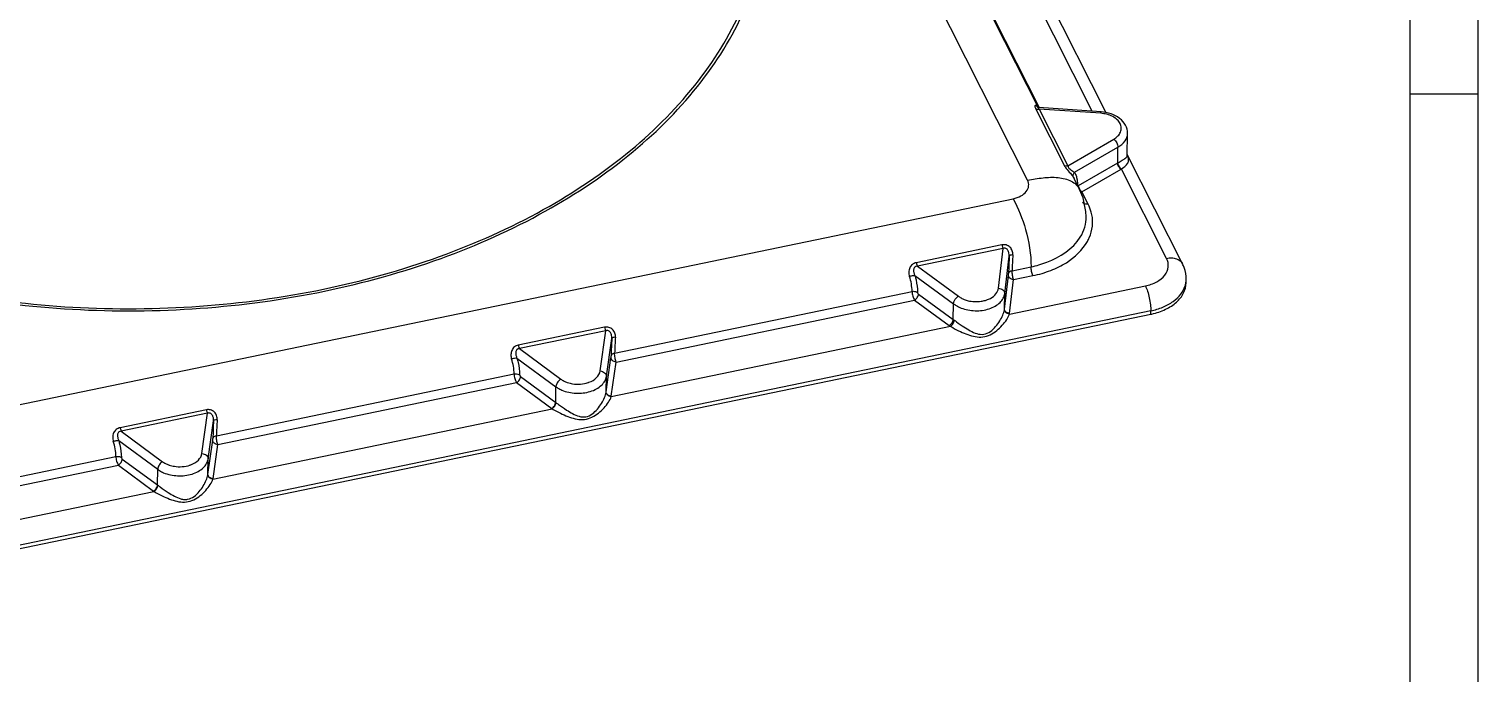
# Model space of a CAD drawing. Header units: millimetres. Extents: x 1713 to 2419, y 76 to 575.
# Drawn here: x 2239 to 2418.5, y 380.4 to 460.2 of the extents above; entities that cross this region are included whole.
import ezdxf

# ---------------------------------------------------------------- set-up
doc = ezdxf.new("R2010")
doc.units = ezdxf.units.MM
doc.header["$LTSCALE"] = 46.255
doc.layers.get('0').update_dxf_attribs({"linetype": 'CONTINUOUS'})
doc.layers.add('ECOVER_DXF_CONTINUOUS_LINE', color=7, linetype='CONTINUOUS')

msp = doc.modelspace()

# ---------------------------------------------------------------- linework, layer by layer
at = {"color": 7, "linetype": 'Continuous'}
for p, q in [((2418.536, 76.239), (2418.536, 575.199)), ((2410.136, 84.639), (2410.136, 566.799)), ((2418.536, 452.123), (2410.136, 452.123))]:
    msp.add_line(p, q, dxfattribs=at)
at = {"layer": 'ECOVER_DXF_CONTINUOUS_LINE', "color": 7, "linetype": 'Continuous'}
for p, q in [((2362.719, 441.48), (2307.938, 549.874)), ((2372.452, 449.849), (2358.685, 477.09)), ((2364.028, 450.513), (2352.096, 474.123)), ((2370.733, 450.038), (2357.974, 475.282)), ((2364.112, 450.617), (2353.077, 472.453)), ((2363.712, 450.355), (2367.262, 443.332)), ((2364.01, 450.517), (2363.956, 450.538)), ((2364.061, 450.405), (2363.964, 450.537)), ((2364.118, 450.497), (2364.01, 450.517)), ((2364.162, 450.519), (2364.112, 450.617)), ((2371.824, 449.962), (2364.121, 450.497)), ((2371.779, 449.769), (2364.145, 450.299)), ((2364.145, 450.299), (2367.694, 443.275)), ((2375.067, 444.525), (2375.114, 447.282)), ((2367.694, 443.275), (2373.396, 446.569)), ((2368.538, 442.46), (2373.921, 445.57)), ((2373.887, 443.632), (2373.921, 445.57)), ((2369.042, 440.833), (2373.887, 443.632)), ((2373.887, 443.632), (2373.931, 443.658)), ((2375.067, 444.526), (2375.067, 444.526)), ((2381.919, 431.117), (2375.069, 444.671)), ((2368.407, 441.834), (2368.48, 441.704)), ((2369.461, 440.034), (2374.307, 442.833)), ((2374.307, 442.833), (2374.358, 442.863)), ((2379.949, 431.802), (2374.359, 442.863)), ((2369.173, 440.333), (2368.48, 441.704)), ((2370.23, 438.512), (2369.461, 440.034)), ((2195.954, 404.995), (2360.947, 439.188)), ((2369.526, 438.757), (2369.526, 438.757)), ((2369.989, 436.959), (2369.954, 437.588)), ((2369.989, 436.959), (2369.989, 436.968)), ((2359.548, 433.467), (2348.922, 431.265)), ((2359.69, 433.035), (2349.064, 430.833)), ((2359.103, 428.097), (2359.69, 433.035)), ((2359.89, 427.443), (2360.443, 432.091)), ((2348.745, 429.674), (2353.545, 426.175)), ((2349.064, 430.833), (2354.158, 427.118)), ((2359.857, 425.506), (2360.354, 429.686)), ((2360.354, 429.686), (2360.37, 429.917)), ((2360.486, 424.983), (2360.984, 429.163)), ((2360.806, 430.264), (2363.147, 430.749)), ((2360.984, 429.163), (2363.389, 429.662)), ((2382.364, 428.755), (2382.371, 429.179)), ((2311.551, 420.056), (2348.408, 427.695)), ((2349.199, 427.382), (2353.511, 424.237)), ((2359.857, 425.506), (2359.89, 427.443)), ((2360.475, 424.901), (2377.312, 428.39)), ((2311.727, 418.955), (2348.717, 426.621)), ((2348.717, 426.621), (2353.023, 423.481)), ((2353.511, 424.237), (2353.545, 426.175)), ((2188.945, 385.699), (2377.981, 424.875)), ((2377.989, 425.299), (2188.953, 386.123)), ((2377.981, 424.875), (2377.989, 425.299)), ((2310.307, 423.262), (2299.616, 421.047)), ((2310.449, 422.83), (2299.758, 420.614)), ((2309.753, 417.846), (2310.449, 422.83)), ((2311.128, 414.674), (2353.153, 423.384)), ((2353.023, 423.481), (2353.153, 423.384)), ((2299.758, 420.614), (2304.882, 416.837)), ((2310.539, 417.185), (2311.196, 421.891)), ((2299.439, 419.454), (2304.277, 415.888)), ((2310.506, 415.248), (2311.098, 419.484)), ((2311.135, 414.72), (2311.727, 418.955)), ((2262.204, 409.83), (2299.096, 417.475)), ((2299.889, 417.161), (2304.244, 413.95)), ((2310.506, 415.248), (2310.539, 417.185)), ((2262.38, 408.729), (2299.405, 416.402)), ((2299.405, 416.402), (2303.759, 413.191)), ((2304.244, 413.95), (2304.277, 415.888)), ((2310.5, 415.21), (2310.506, 415.248)), ((2260.96, 413.036), (2250.269, 410.82)), ((2261.781, 404.448), (2303.807, 413.157)), ((2303.759, 413.191), (2303.807, 413.157)), ((2304.244, 413.95), (2304.284, 413.921)), ((2311.128, 414.674), (2311.135, 414.72)), ((2261.102, 412.603), (2250.411, 410.388)), ((2260.406, 407.62), (2261.102, 412.603)), ((2261.192, 406.959), (2261.85, 411.664)), ((2250.411, 410.388), (2255.535, 406.61)), ((2250.093, 409.227), (2254.93, 405.661)), ((2261.159, 405.022), (2261.751, 409.257)), ((2261.788, 404.493), (2262.38, 408.729)), ((2212.893, 399.61), (2249.75, 407.249)), ((2213.067, 398.509), (2250.058, 406.175)), ((2250.058, 406.175), (2254.413, 402.965)), ((2250.542, 406.934), (2254.897, 403.724)), ((2261.159, 405.022), (2261.192, 406.959)), ((2254.897, 403.724), (2254.93, 405.661)), ((2261.153, 404.983), (2261.159, 405.022)), ((2261.781, 404.448), (2261.788, 404.493)), ((2212.434, 394.221), (2254.46, 402.93)), ((2254.413, 402.965), (2254.46, 402.93)), ((2254.897, 403.724), (2254.937, 403.695))]:
    msp.add_line(p, q, dxfattribs=at)
msp.add_lwpolyline([(2369.954, 437.588), (2369.6, 439.302), (2369.174, 440.331)], dxfattribs=at)
for centre, radius, start, end in [((2365.039, 451.028), 1.488, 204.10343, 206.87021), ((2365.937, 441.09), 2.957, 12.80594, 14.60705), ((2370.067, 440.896), 1.033, 195.27569, 199.66817), ((2365.38, 436.541), 5.445, 330.99306, 336.41994), ((2438.997, 428.352), 78.643, 177.27525, 178.86005), ((2401.254, 429.44), 40.456, 176.0579, 178.83352), ((2342.425, 427.623), 5.983, 0.68112, 18.95589), ((2379.613, 429.228), 2.758, 350.30195, 358.99212), ((2379.519, 429.245), 2.854, 342.43594, 350.27672), ((2355.481, 428.634), 3.131, 231.78544, 235.21673), ((2355.442, 426.689), 3.12, 231.77363, 234.50757), ((2358.309, 425.69), 1.559, 350.61112, 353.20973), ((2358.663, 425.2), 1.836, 350.61112, 353.20973), ((2376.209, 433.429), 8.736, 281.70763, 282.64356), ((2347.3, 419.307), 35.757, 175.65577, 178.79932), ((2376.338, 418.379), 65.236, 176.91448, 178.82662), ((2293.061, 417.405), 6.036, 0.66533, 18.78033), ((2306.168, 418.453), 3.187, 233.60915, 235.39009), ((2306.832, 419.74), 3.509, 249.37454, 251.46216), ((2307.192, 419.63), 3.397, 288.50568, 290.18334), ((2326.991, 408.153), 65.236, 176.91448, 178.82662), ((2297.953, 409.081), 35.757, 175.65577, 178.79932), ((2243.714, 407.179), 6.036, 0.66533, 18.78033), ((2257.485, 409.514), 3.509, 249.37454, 251.46216), ((2257.845, 409.403), 3.397, 288.50568, 290.18334), ((2256.821, 408.227), 3.187, 233.60915, 235.39009)]:
    msp.add_arc(centre, radius, start, end, dxfattribs=at)
for points, knots in [([(2173.629, 462.167), (2175.355, 458.753), (2179.949, 452.1), (2189.222, 443.588), (2200.765, 436.417), (2214.145, 430.838), (2228.866, 427.04), (2244.383, 425.161), (2260.117, 425.271), (2275.48, 427.364), (2289.9, 431.366), (2302.842, 437.135), (2313.83, 444.474), (2322.448, 453.147), (2328.331, 462.88), (2331.154, 473.328), (2330.715, 483.996), (2328.337, 490.712), (2326.728, 493.895)], [0, 0, 0, 0, 0.0542656, 0.113327, 0.177425, 0.2460583, 0.318188, 0.3924186, 0.467159, 0.5407729, 0.6117251, 0.6787354, 0.740947, 0.798116, 0.850805, 0.9004905, 0.949404, 1, 1, 1, 1]), ([(2173.991, 462.25), (2175.708, 458.852), (2180.28, 452.231), (2189.509, 443.759), (2200.998, 436.622), (2214.315, 431.069), (2228.967, 427.289), (2244.411, 425.419), (2260.07, 425.528), (2275.36, 427.612), (2289.712, 431.595), (2302.594, 437.336), (2313.53, 444.641), (2322.107, 453.273), (2327.962, 462.96), (2330.772, 473.359), (2330.335, 483.976), (2327.969, 490.66), (2326.367, 493.829)], [0, 0, 0, 0, 0.0542656, 0.1133269, 0.1774249, 0.2460582, 0.3181879, 0.3924185, 0.467159, 0.5407729, 0.6117251, 0.6787355, 0.7409472, 0.7981161, 0.8508051, 0.9004905, 0.949404, 1, 1, 1, 1]), ([(2363.776, 450.71), (2363.748, 450.725), (2363.703, 450.744), (2363.647, 450.723), (2363.614, 450.668), (2363.626, 450.557), (2363.658, 450.472), (2363.681, 450.42)], [0, 0, 0, 0, 0.2148787, 0.2945329, 0.3785153, 0.6232445, 1, 1, 1, 1]), ([(2363.964, 450.537), (2363.948, 450.556), (2363.892, 450.621), (2363.828, 450.68), (2363.776, 450.71)], [0, 0, 0, 0, 0.2963681, 1, 1, 1, 1]), ([(2363.712, 450.355), (2363.731, 450.344), (2363.816, 450.3), (2363.913, 450.284), (2363.985, 450.283)], [0, 0, 0, 0, 0.2344577, 1, 1, 1, 1]), ([(2364.118, 450.497), (2364.099, 450.498), (2364.059, 450.5), (2364.035, 450.435), (2364.083, 450.369), (2364.12, 450.324), (2364.145, 450.299)], [0, 0, 0, 0, 0.2010165, 0.3570506, 0.6201668, 1, 1, 1, 1]), ([(2371.779, 449.769), (2371.783, 449.797), (2371.79, 449.844), (2371.802, 449.907), (2371.811, 449.939), (2371.819, 449.962), (2371.824, 449.962)], [0, 0, 0, 0, 0.417873, 0.7296162, 0.9232787, 1, 1, 1, 1]), ([(2373.396, 446.569), (2373.585, 446.678), (2373.919, 446.928), (2374.262, 447.423), (2374.365, 447.983), (2374.207, 448.535), (2373.821, 449.018), (2373.037, 449.551), (2372.291, 449.734), (2371.779, 449.769)], [0, 0, 0, 0, 0.1277701, 0.2406955, 0.3446158, 0.4501823, 0.5670541, 0.6994047, 1, 1, 1, 1]), ([(2375.114, 447.282), (2375.12, 447.636), (2374.925, 448.373), (2374.145, 449.222), (2373.066, 449.773), (2372.248, 449.932), (2371.824, 449.962)], [0, 0, 0, 0, 0.2288253, 0.4677753, 0.7254421, 1, 1, 1, 1]), ([(2373.921, 445.57), (2374.257, 445.764), (2374.839, 446.23), (2375.108, 446.951), (2375.114, 447.282)], [0, 0, 0, 0, 0.5398326, 1, 1, 1, 1]), ([(2373.396, 446.569), (2373.555, 446.452), (2373.795, 446.138), (2373.924, 445.758), (2373.921, 445.57)], [0, 0, 0, 0, 0.5116119, 1, 1, 1, 1]), ([(2374.307, 442.833), (2374.18, 442.926), (2373.988, 443.178), (2373.885, 443.482), (2373.887, 443.632)], [0, 0, 0, 0, 0.5116119, 1, 1, 1, 1]), ([(2374.359, 442.863), (2374.23, 442.955), (2374.034, 443.204), (2373.929, 443.508), (2373.931, 443.658)], [0, 0, 0, 0, 0.5125465, 1, 1, 1, 1]), ([(2373.931, 443.658), (2374.099, 443.759), (2374.394, 443.929), (2374.793, 444.157), (2375.064, 444.376), (2375.067, 444.526)], [0, 0, 0, 0, 0.4042958, 0.6893921, 1, 1, 1, 1]), ([(2374.359, 442.863), (2374.549, 443.004), (2374.861, 443.244), (2375.158, 443.608), (2375.239, 443.885), (2375.239, 444.177), (2375.155, 444.392), (2375.09, 444.539)], [0, 0, 0, 0, 0.3470183, 0.5773305, 0.6707618, 0.7641135, 1, 1, 1, 1]), ([(2362.719, 441.48), (2363.352, 441.611), (2364.602, 441.82), (2366.17, 441.88), (2367.347, 441.695), (2368.126, 441.416), (2368.766, 440.963), (2369.063, 440.55), (2369.173, 440.333)], [0, 0, 0, 0, 0.2773247, 0.5433648, 0.6687303, 0.7863437, 0.8957324, 1, 1, 1, 1]), ([(2367.262, 443.332), (2367.329, 443.198), (2367.565, 442.849), (2367.986, 442.383), (2368.294, 442.012), (2368.407, 441.834)], [0, 0, 0, 0, 0.2385398, 0.6645266, 1, 1, 1, 1]), ([(2367.262, 443.332), (2367.29, 443.314), (2367.426, 443.252), (2367.583, 443.252), (2367.694, 443.275)], [0, 0, 0, 0, 0.2286076, 1, 1, 1, 1]), ([(2367.694, 443.275), (2367.716, 443.064), (2368.062, 442.76), (2368.381, 442.556), (2368.538, 442.46)], [0, 0, 0, 0, 0.5363275, 1, 1, 1, 1]), ([(2368.357, 442.037), (2368.357, 442.074), (2368.373, 442.23), (2368.456, 442.374), (2368.538, 442.46)], [0, 0, 0, 0, 0.2375307, 1, 1, 1, 1]), ([(2368.538, 442.46), (2368.567, 442.414), (2368.678, 442.217), (2368.755, 442.002), (2368.798, 441.836)], [0, 0, 0, 0, 0.2397067, 1, 1, 1, 1]), ([(2368.82, 441.745), (2368.836, 441.677), (2368.891, 441.39), (2368.911, 441.098), (2368.914, 440.876)], [0, 0, 0, 0, 0.2394043, 1, 1, 1, 1]), ([(2360.947, 439.188), (2361.276, 439.256), (2361.878, 439.462), (2362.588, 440.009), (2362.934, 440.753), (2362.827, 441.265), (2362.719, 441.48)], [0, 0, 0, 0, 0.3015808, 0.5619078, 0.7841823, 1, 1, 1, 1]), ([(2368.914, 440.876), (2368.914, 440.862), (2368.919, 440.834), (2368.969, 440.8), (2369.016, 440.818), (2369.042, 440.833)], [0, 0, 0, 0, 0.2496867, 0.463038, 1, 1, 1, 1]), ([(2369.071, 440.624), (2369.066, 440.643), (2369.05, 440.711), (2369.041, 440.782), (2369.042, 440.833)], [0, 0, 0, 0, 0.2690053, 1, 1, 1, 1]), ([(2369.461, 440.034), (2369.422, 440.063), (2369.264, 440.206), (2369.15, 440.395), (2369.095, 440.549)], [0, 0, 0, 0, 0.231221, 1, 1, 1, 1]), ([(2360.947, 439.188), (2361.564, 437.967), (2362.687, 435.249), (2363.156, 432.309), (2363.147, 430.749)], [0, 0, 0, 0, 0.4670822, 1, 1, 1, 1]), ([(2369.735, 438.558), (2369.712, 438.569), (2369.628, 438.617), (2369.559, 438.693), (2369.527, 438.757)], [0, 0, 0, 0, 0.2623631, 1, 1, 1, 1]), ([(2370.23, 438.512), (2370.186, 438.503), (2370.02, 438.481), (2369.844, 438.504), (2369.735, 438.558)], [0, 0, 0, 0, 0.2695281, 1, 1, 1, 1]), ([(2370.689, 437.199), (2370.666, 437.311), (2370.559, 437.763), (2370.388, 438.2), (2370.23, 438.512)], [0, 0, 0, 0, 0.2456669, 1, 1, 1, 1]), ([(2369.252, 434.424), (2369.493, 434.809), (2369.874, 435.627), (2369.997, 436.524), (2369.989, 436.959)], [0, 0, 0, 0, 0.5109003, 1, 1, 1, 1]), ([(2370.37, 434.363), (2370.564, 434.808), (2370.827, 435.751), (2370.782, 436.731), (2370.689, 437.199)], [0, 0, 0, 0, 0.5041052, 1, 1, 1, 1]), ([(2360.893, 432.222), (2360.906, 432.397), (2360.857, 432.758), (2360.566, 433.22), (2360.09, 433.502), (2359.721, 433.503), (2359.548, 433.467)], [0, 0, 0, 0, 0.2489503, 0.4995921, 0.750403, 1, 1, 1, 1]), ([(2359.548, 433.467), (2359.557, 433.426), (2359.593, 433.278), (2359.641, 433.133), (2359.69, 433.035)], [0, 0, 0, 0, 0.2776702, 1, 1, 1, 1]), ([(2360.443, 432.091), (2360.45, 432.212), (2360.433, 432.458), (2360.311, 432.801), (2360.094, 433.039), (2359.856, 433.085), (2359.742, 433.056), (2359.69, 433.035)], [0, 0, 0, 0, 0.2547713, 0.5092075, 0.7600326, 0.8823521, 1, 1, 1, 1]), ([(2363.147, 430.749), (2363.812, 430.887), (2366.114, 431.535), (2368.334, 432.96), (2369.252, 434.424)], [0, 0, 0, 0, 0.2822239, 1, 1, 1, 1]), ([(2363.389, 429.662), (2364.14, 429.817), (2365.576, 430.232), (2368.025, 431.421), (2369.542, 432.818), (2370.142, 433.901)], [0, 0, 0, 0, 0.2819837, 0.5451169, 1, 1, 1, 1]), ([(2348.922, 431.265), (2348.75, 431.229), (2348.41, 431.082), (2348.083, 430.63), (2347.975, 430.094), (2348.027, 429.733), (2348.084, 429.567)], [0, 0, 0, 0, 0.2470279, 0.4980648, 0.7530081, 1, 1, 1, 1]), ([(2348.922, 431.265), (2348.931, 431.224), (2348.967, 431.076), (2349.015, 430.93), (2349.064, 430.833)], [0, 0, 0, 0, 0.2776702, 1, 1, 1, 1]), ([(2360.893, 432.222), (2360.788, 432.218), (2360.645, 432.203), (2360.495, 432.152), (2360.448, 432.111), (2360.443, 432.091)], [0, 0, 0, 0, 0.6559413, 0.8695324, 1, 1, 1, 1]), ([(2377.312, 428.39), (2377.802, 428.492), (2378.697, 428.799), (2379.754, 429.612), (2380.27, 430.719), (2380.11, 431.482), (2379.949, 431.802)], [0, 0, 0, 0, 0.3015772, 0.5619184, 0.7841846, 1, 1, 1, 1]), ([(2379.949, 431.802), (2380.156, 431.845), (2380.564, 431.883), (2381.144, 431.786), (2381.624, 431.533), (2381.846, 431.262), (2381.919, 431.117)], [0, 0, 0, 0, 0.2845125, 0.5453374, 0.7810169, 1, 1, 1, 1]), ([(2382.371, 429.179), (2382.38, 429.678), (2382.262, 430.356), (2381.995, 430.967), (2381.919, 431.117)], [0, 0, 0, 0, 0.7486465, 1, 1, 1, 1]), ([(2348.084, 429.567), (2348.2, 429.613), (2348.417, 429.673), (2348.647, 429.693), (2348.745, 429.674)], [0, 0, 0, 0, 0.554076, 1, 1, 1, 1]), ([(2349.064, 430.833), (2348.946, 430.829), (2348.69, 430.746), (2348.574, 430.373), (2348.613, 430.015), (2348.693, 429.783), (2348.745, 429.674)], [0, 0, 0, 0, 0.2465457, 0.4926234, 0.7459955, 1, 1, 1, 1]), ([(2348.745, 429.674), (2348.802, 429.493), (2348.99, 428.811), (2349.079, 428.102), (2349.083, 427.586)], [0, 0, 0, 0, 0.268809, 1, 1, 1, 1]), ([(2360.984, 429.163), (2360.824, 429.173), (2360.526, 429.265), (2360.352, 429.554), (2360.354, 429.686)], [0, 0, 0, 0, 0.5468583, 1, 1, 1, 1]), ([(2360.806, 430.264), (2360.698, 430.243), (2360.509, 430.176), (2360.38, 430.001), (2360.37, 429.917)], [0, 0, 0, 0, 0.5645452, 1, 1, 1, 1]), ([(2360.984, 429.163), (2360.921, 429.333), (2360.845, 429.7), (2360.804, 430.072), (2360.806, 430.264)], [0, 0, 0, 0, 0.4852806, 1, 1, 1, 1]), ([(2363.389, 429.662), (2363.307, 429.824), (2363.202, 430.187), (2363.146, 430.558), (2363.147, 430.749)], [0, 0, 0, 0, 0.48886, 1, 1, 1, 1]), ([(2348.408, 427.695), (2348.467, 427.707), (2348.696, 427.734), (2348.944, 427.683), (2349.083, 427.586)], [0, 0, 0, 0, 0.262823, 1, 1, 1, 1]), ([(2348.408, 427.695), (2348.408, 427.504), (2348.48, 427.132), (2348.616, 426.776), (2348.717, 426.621)], [0, 0, 0, 0, 0.507388, 1, 1, 1, 1]), ([(2348.717, 426.621), (2348.855, 426.701), (2349.073, 426.933), (2349.197, 427.233), (2349.199, 427.382)], [0, 0, 0, 0, 0.5160555, 1, 1, 1, 1]), ([(2349.083, 427.586), (2349.084, 427.567), (2349.1, 427.489), (2349.15, 427.418), (2349.199, 427.382)], [0, 0, 0, 0, 0.2344962, 1, 1, 1, 1]), ([(2354.482, 425.648), (2355.03, 425.433), (2356.215, 425.216), (2357.682, 425.409), (2358.706, 425.853), (2359.309, 426.294), (2359.73, 426.829), (2359.866, 427.242), (2359.89, 427.443)], [0, 0, 0, 0, 0.2773957, 0.5558242, 0.683981, 0.80024, 0.9044722, 1, 1, 1, 1]), ([(2358.106, 426.844), (2358.367, 426.984), (2358.822, 427.32), (2359.073, 427.846), (2359.103, 428.097)], [0, 0, 0, 0, 0.5402951, 1, 1, 1, 1]), ([(2359.103, 428.097), (2359.302, 428.085), (2359.6, 427.983), (2359.846, 427.697), (2359.891, 427.524), (2359.89, 427.443)], [0, 0, 0, 0, 0.540529, 0.781702, 1, 1, 1, 1]), ([(2377.312, 428.39), (2377.42, 428.177), (2377.607, 427.688), (2377.816, 426.904), (2377.955, 426.091), (2377.993, 425.551), (2377.989, 425.299)], [0, 0, 0, 0, 0.2245644, 0.4913469, 0.7626644, 1, 1, 1, 1]), ([(2377.989, 425.299), (2378.502, 425.405), (2379.472, 425.696), (2380.747, 426.386), (2381.716, 427.279), (2382.123, 428.014), (2382.24, 428.384)], [0, 0, 0, 0, 0.28711, 0.5510041, 0.7876048, 1, 1, 1, 1]), ([(2378.121, 424.905), (2378.708, 425.036), (2379.801, 425.4), (2381.18, 426.28), (2382.115, 427.42), (2382.357, 428.328), (2382.364, 428.756)], [0, 0, 0, 0, 0.2940928, 0.5583595, 0.7902599, 1, 1, 1, 1]), ([(2353.545, 426.175), (2353.545, 426.195), (2353.551, 426.282), (2353.572, 426.368), (2353.594, 426.431)], [0, 0, 0, 0, 0.231656, 1, 1, 1, 1]), ([(2353.594, 426.431), (2353.669, 426.646), (2353.852, 426.907), (2354.096, 427.083), (2354.158, 427.118)], [0, 0, 0, 0, 0.7606205, 1, 1, 1, 1]), ([(2353.695, 426.063), (2353.754, 426.022), (2354.003, 425.861), (2354.273, 425.73), (2354.482, 425.648)], [0, 0, 0, 0, 0.2406859, 1, 1, 1, 1]), ([(2354.158, 427.118), (2354.198, 427.086), (2354.367, 426.96), (2354.551, 426.856), (2354.696, 426.787)], [0, 0, 0, 0, 0.2402744, 1, 1, 1, 1]), ([(2354.696, 426.787), (2354.746, 426.764), (2354.956, 426.671), (2355.176, 426.6), (2355.344, 426.558)], [0, 0, 0, 0, 0.2435424, 1, 1, 1, 1]), ([(2355.344, 426.558), (2355.87, 426.427), (2356.614, 426.393), (2357.318, 426.544), (2357.488, 426.594)], [0, 0, 0, 0, 0.753842, 1, 1, 1, 1]), ([(2357.488, 426.594), (2357.543, 426.61), (2357.754, 426.678), (2357.96, 426.766), (2358.106, 426.844)], [0, 0, 0, 0, 0.2576746, 1, 1, 1, 1]), ([(2353.03, 423.476), (2353.161, 423.565), (2353.375, 423.792), (2353.509, 424.089), (2353.511, 424.237)], [0, 0, 0, 0, 0.5165725, 1, 1, 1, 1]), ([(2353.153, 423.384), (2353.29, 423.465), (2353.506, 423.699), (2353.628, 423.999), (2353.631, 424.148)], [0, 0, 0, 0, 0.5154326, 1, 1, 1, 1]), ([(2353.631, 424.148), (2353.723, 424.082), (2354.123, 423.792), (2354.524, 423.505), (2354.841, 423.297)], [0, 0, 0, 0, 0.2312118, 1, 1, 1, 1]), ([(2354.412, 422.72), (2354.707, 422.584), (2355.303, 422.337), (2356.226, 422.073), (2357.188, 422.012), (2358.114, 422.303), (2358.908, 422.838), (2359.589, 423.481), (2360.127, 424.165), (2360.395, 424.658), (2360.475, 424.901)], [0, 0, 0, 0, 0.132101, 0.2613324, 0.3887353, 0.5174466, 0.647244, 0.7750947, 0.8962941, 1, 1, 1, 1]), ([(2358.117, 422.747), (2358.355, 422.918), (2358.775, 423.331), (2359.278, 424.026), (2359.647, 424.728), (2359.809, 425.209), (2359.847, 425.436)], [0, 0, 0, 0, 0.2705562, 0.5369481, 0.7881589, 1, 1, 1, 1]), ([(2360.475, 424.901), (2360.315, 424.914), (2360.018, 425.013), (2359.844, 425.303), (2359.847, 425.436)], [0, 0, 0, 0, 0.5460233, 1, 1, 1, 1]), ([(2360.486, 424.983), (2360.327, 424.993), (2360.028, 425.085), (2359.854, 425.374), (2359.857, 425.506)], [0, 0, 0, 0, 0.5468431, 1, 1, 1, 1]), ([(2311.646, 422.016), (2311.659, 422.191), (2311.614, 422.552), (2311.325, 423.016), (2310.848, 423.298), (2310.479, 423.298), (2310.307, 423.262)], [0, 0, 0, 0, 0.2490363, 0.4996724, 0.7504273, 1, 1, 1, 1]), ([(2310.307, 423.262), (2310.316, 423.221), (2310.352, 423.074), (2310.4, 422.928), (2310.449, 422.83)], [0, 0, 0, 0, 0.2776702, 1, 1, 1, 1]), ([(2311.196, 421.891), (2311.205, 422.012), (2311.189, 422.257), (2311.071, 422.602), (2310.852, 422.839), (2310.614, 422.881), (2310.501, 422.851), (2310.449, 422.83)], [0, 0, 0, 0, 0.2550092, 0.5096529, 0.7603584, 0.8824713, 1, 1, 1, 1]), ([(2311.646, 422.016), (2311.541, 422.012), (2311.4, 421.999), (2311.25, 421.949), (2311.202, 421.911), (2311.196, 421.891)], [0, 0, 0, 0, 0.6542128, 0.8685193, 1, 1, 1, 1]), ([(2353.153, 423.384), (2353.25, 423.327), (2353.661, 423.092), (2354.083, 422.873), (2354.412, 422.72)], [0, 0, 0, 0, 0.2354224, 1, 1, 1, 1]), ([(2354.841, 423.297), (2355.095, 423.131), (2355.606, 422.818), (2356.41, 422.438), (2357.316, 422.306), (2357.875, 422.574), (2358.117, 422.747)], [0, 0, 0, 0, 0.2558778, 0.5045646, 0.7491468, 1, 1, 1, 1]), ([(2299.616, 421.047), (2299.444, 421.011), (2299.104, 420.863), (2298.778, 420.412), (2298.668, 419.876), (2298.719, 419.515), (2298.776, 419.348)], [0, 0, 0, 0, 0.2470011, 0.4980377, 0.7529783, 1, 1, 1, 1]), ([(2299.758, 420.614), (2299.641, 420.61), (2299.385, 420.526), (2299.27, 420.153), (2299.308, 419.796), (2299.387, 419.563), (2299.439, 419.454)], [0, 0, 0, 0, 0.2464063, 0.4925311, 0.7459297, 1, 1, 1, 1]), ([(2299.616, 421.047), (2299.625, 421.006), (2299.661, 420.858), (2299.709, 420.712), (2299.758, 420.614)], [0, 0, 0, 0, 0.2776702, 1, 1, 1, 1]), ([(2298.776, 419.348), (2298.892, 419.394), (2299.11, 419.454), (2299.341, 419.473), (2299.439, 419.454)], [0, 0, 0, 0, 0.5545567, 1, 1, 1, 1]), ([(2299.439, 419.454), (2299.496, 419.273), (2299.681, 418.59), (2299.77, 417.881), (2299.774, 417.365)], [0, 0, 0, 0, 0.2688131, 1, 1, 1, 1]), ([(2311.727, 418.955), (2311.567, 418.966), (2311.269, 419.061), (2311.095, 419.351), (2311.098, 419.484)], [0, 0, 0, 0, 0.5464925, 1, 1, 1, 1]), ([(2311.098, 419.484), (2311.1, 419.5), (2311.109, 419.577), (2311.114, 419.654), (2311.115, 419.715)], [0, 0, 0, 0, 0.2143363, 1, 1, 1, 1]), ([(2311.551, 420.056), (2311.444, 420.035), (2311.257, 419.97), (2311.127, 419.798), (2311.115, 419.715)], [0, 0, 0, 0, 0.5638298, 1, 1, 1, 1]), ([(2311.727, 418.955), (2311.665, 419.125), (2311.59, 419.493), (2311.549, 419.864), (2311.551, 420.056)], [0, 0, 0, 0, 0.4851678, 1, 1, 1, 1]), ([(2299.096, 417.475), (2299.156, 417.488), (2299.386, 417.515), (2299.634, 417.463), (2299.774, 417.365)], [0, 0, 0, 0, 0.2630365, 1, 1, 1, 1]), ([(2299.096, 417.475), (2299.096, 417.285), (2299.168, 416.912), (2299.303, 416.556), (2299.405, 416.402)], [0, 0, 0, 0, 0.5074379, 1, 1, 1, 1]), ([(2299.405, 416.402), (2299.542, 416.481), (2299.762, 416.712), (2299.886, 417.012), (2299.889, 417.161)], [0, 0, 0, 0, 0.5163632, 1, 1, 1, 1]), ([(2299.774, 417.365), (2299.774, 417.346), (2299.791, 417.268), (2299.84, 417.197), (2299.889, 417.161)], [0, 0, 0, 0, 0.2345781, 1, 1, 1, 1]), ([(2304.882, 416.837), (2304.736, 416.752), (2304.488, 416.51), (2304.331, 416.2), (2304.295, 416.035)], [0, 0, 0, 0, 0.5005779, 1, 1, 1, 1]), ([(2304.882, 416.837), (2304.934, 416.799), (2305.158, 416.647), (2305.403, 416.529), (2305.596, 416.457)], [0, 0, 0, 0, 0.2385485, 1, 1, 1, 1]), ([(2305.009, 415.473), (2305.554, 415.239), (2306.75, 414.991), (2308.241, 415.158), (2309.294, 415.59), (2309.92, 416.027), (2310.362, 416.563), (2310.511, 416.981), (2310.539, 417.185)], [0, 0, 0, 0, 0.2749486, 0.5536794, 0.6825803, 0.7996133, 0.9043909, 1, 1, 1, 1]), ([(2308.364, 416.441), (2308.716, 416.57), (2309.335, 416.906), (2309.71, 417.542), (2309.753, 417.846)], [0, 0, 0, 0, 0.5496333, 1, 1, 1, 1]), ([(2309.753, 417.846), (2309.953, 417.832), (2310.25, 417.727), (2310.495, 417.439), (2310.54, 417.266), (2310.539, 417.185)], [0, 0, 0, 0, 0.5402573, 0.7817843, 1, 1, 1, 1]), ([(2304.357, 415.83), (2304.407, 415.796), (2304.615, 415.661), (2304.836, 415.548), (2305.009, 415.473)], [0, 0, 0, 0, 0.2417533, 1, 1, 1, 1]), ([(2305.716, 416.414), (2305.919, 416.346), (2306.755, 416.145), (2307.658, 416.203), (2308.27, 416.408)], [0, 0, 0, 0, 0.2486769, 1, 1, 1, 1]), ([(2308.779, 412.528), (2309.016, 412.699), (2309.434, 413.112), (2309.934, 413.804), (2310.301, 414.504), (2310.463, 414.984), (2310.5, 415.21)], [0, 0, 0, 0, 0.2706335, 0.5370294, 0.7881886, 1, 1, 1, 1]), ([(2311.128, 414.674), (2310.968, 414.687), (2310.671, 414.786), (2310.498, 415.076), (2310.5, 415.21)], [0, 0, 0, 0, 0.5460233, 1, 1, 1, 1]), ([(2311.135, 414.72), (2310.975, 414.731), (2310.677, 414.826), (2310.504, 415.115), (2310.506, 415.248)], [0, 0, 0, 0, 0.5464773, 1, 1, 1, 1]), ([(2262.299, 411.789), (2262.312, 411.964), (2262.267, 412.325), (2261.978, 412.79), (2261.502, 413.071), (2261.133, 413.072), (2260.96, 413.036)], [0, 0, 0, 0, 0.2490363, 0.4996724, 0.7504273, 1, 1, 1, 1]), ([(2260.96, 413.036), (2260.969, 412.995), (2261.005, 412.847), (2261.053, 412.701), (2261.102, 412.603)], [0, 0, 0, 0, 0.2776702, 1, 1, 1, 1]), ([(2303.759, 413.191), (2303.897, 413.271), (2304.116, 413.501), (2304.241, 413.801), (2304.244, 413.95)], [0, 0, 0, 0, 0.5163568, 1, 1, 1, 1]), ([(2303.807, 413.157), (2303.943, 413.238), (2304.159, 413.472), (2304.281, 413.772), (2304.284, 413.921)], [0, 0, 0, 0, 0.5154323, 1, 1, 1, 1]), ([(2303.807, 413.157), (2303.903, 413.101), (2304.316, 412.864), (2304.738, 412.645), (2305.068, 412.493)], [0, 0, 0, 0, 0.235344, 1, 1, 1, 1]), ([(2304.284, 413.921), (2304.384, 413.85), (2304.813, 413.539), (2305.245, 413.231), (2305.587, 413.01)], [0, 0, 0, 0, 0.2311708, 1, 1, 1, 1]), ([(2305.068, 412.493), (2305.363, 412.356), (2305.959, 412.11), (2306.881, 411.847), (2307.843, 411.785), (2308.768, 412.077), (2309.563, 412.612), (2310.243, 413.255), (2310.78, 413.939), (2311.049, 414.432), (2311.128, 414.674)], [0, 0, 0, 0, 0.1321108, 0.2613302, 0.3887119, 0.5174478, 0.6472481, 0.7750986, 0.8962958, 1, 1, 1, 1]), ([(2305.587, 413.01), (2305.834, 412.851), (2306.332, 412.552), (2306.996, 412.254), (2307.558, 412.138), (2308.138, 412.158), (2308.545, 412.357), (2308.779, 412.528)], [0, 0, 0, 0, 0.2550954, 0.5029579, 0.6253976, 0.7490347, 1, 1, 1, 1]), ([(2261.85, 411.664), (2261.858, 411.785), (2261.843, 412.031), (2261.724, 412.375), (2261.505, 412.612), (2261.267, 412.654), (2261.154, 412.625), (2261.102, 412.603)], [0, 0, 0, 0, 0.2550092, 0.5096529, 0.7603584, 0.8824713, 1, 1, 1, 1]), ([(2262.299, 411.789), (2262.194, 411.786), (2262.053, 411.773), (2261.903, 411.723), (2261.856, 411.684), (2261.85, 411.664)], [0, 0, 0, 0, 0.6542128, 0.8685193, 1, 1, 1, 1]), ([(2250.269, 410.82), (2250.097, 410.785), (2249.757, 410.637), (2249.431, 410.185), (2249.321, 409.65), (2249.372, 409.288), (2249.429, 409.122)], [0, 0, 0, 0, 0.2470011, 0.4980377, 0.7529783, 1, 1, 1, 1]), ([(2250.411, 410.388), (2250.294, 410.384), (2250.038, 410.3), (2249.924, 409.926), (2249.961, 409.569), (2250.04, 409.337), (2250.093, 409.227)], [0, 0, 0, 0, 0.2464063, 0.4925311, 0.7459297, 1, 1, 1, 1]), ([(2250.269, 410.82), (2250.278, 410.779), (2250.314, 410.632), (2250.362, 410.486), (2250.411, 410.388)], [0, 0, 0, 0, 0.2776702, 1, 1, 1, 1]), ([(2261.751, 409.257), (2261.753, 409.274), (2261.762, 409.35), (2261.767, 409.428), (2261.769, 409.488)], [0, 0, 0, 0, 0.2143363, 1, 1, 1, 1]), ([(2262.204, 409.83), (2262.098, 409.809), (2261.91, 409.743), (2261.781, 409.572), (2261.769, 409.488)], [0, 0, 0, 0, 0.5638298, 1, 1, 1, 1]), ([(2262.38, 408.729), (2262.318, 408.899), (2262.243, 409.266), (2262.203, 409.638), (2262.204, 409.83)], [0, 0, 0, 0, 0.4851678, 1, 1, 1, 1]), ([(2249.429, 409.122), (2249.545, 409.167), (2249.763, 409.227), (2249.994, 409.246), (2250.093, 409.227)], [0, 0, 0, 0, 0.5545567, 1, 1, 1, 1]), ([(2250.093, 409.227), (2250.149, 409.046), (2250.335, 408.364), (2250.423, 407.655), (2250.427, 407.138)], [0, 0, 0, 0, 0.2688131, 1, 1, 1, 1]), ([(2259.017, 406.214), (2259.369, 406.344), (2259.988, 406.68), (2260.363, 407.315), (2260.406, 407.62)], [0, 0, 0, 0, 0.5496333, 1, 1, 1, 1]), ([(2260.406, 407.62), (2260.606, 407.606), (2260.903, 407.501), (2261.149, 407.213), (2261.194, 407.04), (2261.192, 406.959)], [0, 0, 0, 0, 0.5402573, 0.7817843, 1, 1, 1, 1]), ([(2262.38, 408.729), (2262.22, 408.74), (2261.922, 408.835), (2261.749, 409.124), (2261.751, 409.257)], [0, 0, 0, 0, 0.5464925, 1, 1, 1, 1]), ([(2249.75, 407.249), (2249.749, 407.058), (2249.822, 406.686), (2249.957, 406.33), (2250.058, 406.175)], [0, 0, 0, 0, 0.5074379, 1, 1, 1, 1]), ([(2249.75, 407.249), (2249.809, 407.262), (2250.039, 407.288), (2250.288, 407.236), (2250.427, 407.138)], [0, 0, 0, 0, 0.2630365, 1, 1, 1, 1]), ([(2250.058, 406.175), (2250.196, 406.255), (2250.415, 406.485), (2250.54, 406.785), (2250.542, 406.934)], [0, 0, 0, 0, 0.5163632, 1, 1, 1, 1]), ([(2250.427, 407.138), (2250.428, 407.119), (2250.444, 407.041), (2250.493, 406.97), (2250.542, 406.934)], [0, 0, 0, 0, 0.2345781, 1, 1, 1, 1]), ([(2255.535, 406.61), (2255.389, 406.526), (2255.141, 406.283), (2254.984, 405.973), (2254.948, 405.809)], [0, 0, 0, 0, 0.5005779, 1, 1, 1, 1]), ([(2255.535, 406.61), (2255.587, 406.572), (2255.811, 406.421), (2256.056, 406.303), (2256.249, 406.23)], [0, 0, 0, 0, 0.2385485, 1, 1, 1, 1]), ([(2255.662, 405.247), (2256.207, 405.013), (2257.403, 404.765), (2258.894, 404.931), (2259.947, 405.363), (2260.573, 405.8), (2261.015, 406.336), (2261.164, 406.755), (2261.192, 406.959)], [0, 0, 0, 0, 0.2749486, 0.5536794, 0.6825803, 0.7996133, 0.9043909, 1, 1, 1, 1]), ([(2256.369, 406.187), (2256.572, 406.119), (2257.409, 405.918), (2258.311, 405.976), (2258.923, 406.181)], [0, 0, 0, 0, 0.2486769, 1, 1, 1, 1]), ([(2255.011, 405.604), (2255.06, 405.57), (2255.268, 405.434), (2255.49, 405.321), (2255.662, 405.247)], [0, 0, 0, 0, 0.2417533, 1, 1, 1, 1]), ([(2255.721, 402.266), (2256.016, 402.13), (2256.612, 401.883), (2257.534, 401.62), (2258.496, 401.558), (2259.421, 401.851), (2260.216, 402.386), (2260.896, 403.029), (2261.434, 403.713), (2261.702, 404.205), (2261.781, 404.448)], [0, 0, 0, 0, 0.1321108, 0.2613302, 0.3887119, 0.5174478, 0.6472481, 0.7750986, 0.8962958, 1, 1, 1, 1]), ([(2259.433, 402.301), (2259.669, 402.473), (2260.087, 402.885), (2260.587, 403.578), (2260.955, 404.278), (2261.116, 404.757), (2261.153, 404.983)], [0, 0, 0, 0, 0.2706335, 0.5370294, 0.7881886, 1, 1, 1, 1]), ([(2261.781, 404.448), (2261.621, 404.46), (2261.324, 404.559), (2261.151, 404.85), (2261.153, 404.983)], [0, 0, 0, 0, 0.5460233, 1, 1, 1, 1]), ([(2261.788, 404.493), (2261.628, 404.504), (2261.331, 404.599), (2261.157, 404.889), (2261.159, 405.022)], [0, 0, 0, 0, 0.5464773, 1, 1, 1, 1]), ([(2254.413, 402.965), (2254.55, 403.044), (2254.77, 403.275), (2254.894, 403.575), (2254.897, 403.724)], [0, 0, 0, 0, 0.5163568, 1, 1, 1, 1]), ([(2254.46, 402.93), (2254.596, 403.012), (2254.812, 403.245), (2254.934, 403.545), (2254.937, 403.695)], [0, 0, 0, 0, 0.5154323, 1, 1, 1, 1]), ([(2254.46, 402.93), (2254.557, 402.874), (2254.969, 402.638), (2255.391, 402.418), (2255.721, 402.266)], [0, 0, 0, 0, 0.235344, 1, 1, 1, 1]), ([(2254.937, 403.695), (2255.037, 403.624), (2255.466, 403.313), (2255.898, 403.005), (2256.24, 402.784)], [0, 0, 0, 0, 0.2311708, 1, 1, 1, 1]), ([(2256.24, 402.784), (2256.488, 402.624), (2256.985, 402.325), (2257.649, 402.028), (2258.211, 401.911), (2258.791, 401.931), (2259.198, 402.131), (2259.433, 402.301)], [0, 0, 0, 0, 0.2550954, 0.5029579, 0.6253976, 0.7490347, 1, 1, 1, 1])]:
    msp.add_open_spline(points, degree=3, knots=knots, dxfattribs=at)
for points in [[(2363.985, 450.283), (2364.039, 450.283), (2364.092, 450.288), (2364.145, 450.299)], [(2368.407, 441.834), (2368.374, 441.896), (2368.358, 441.968), (2368.357, 442.037)], [(2369.306, 440.005), (2369.358, 440.01), (2369.41, 440.02), (2369.461, 440.034)], [(2304.295, 416.035), (2304.284, 415.987), (2304.278, 415.937), (2304.277, 415.888)], [(2254.948, 405.809), (2254.938, 405.76), (2254.931, 405.711), (2254.93, 405.661)]]:
    msp.add_open_spline(points, degree=3, dxfattribs=at)

doc.saveas('drawing.dxf')
